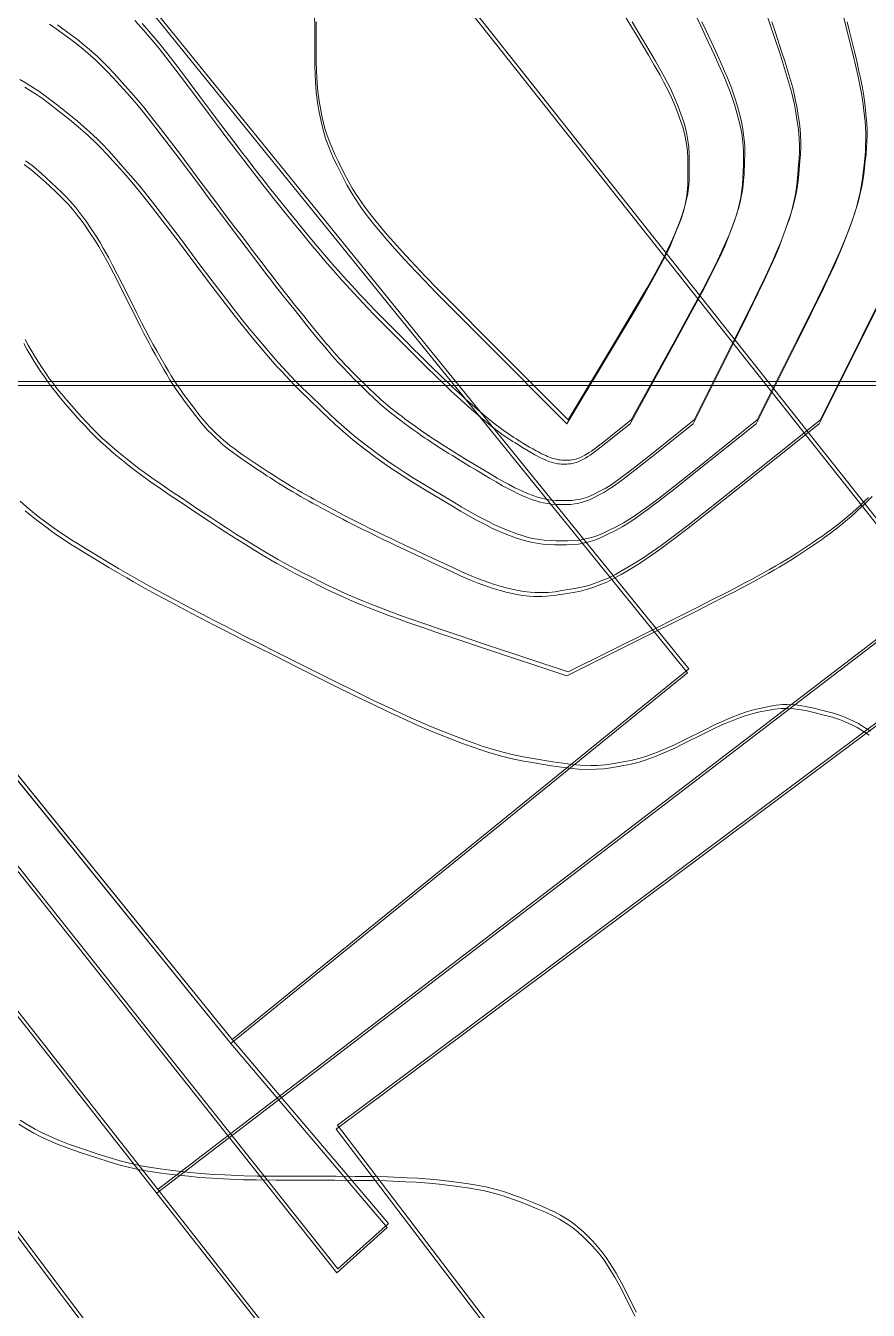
# Model space of a CAD drawing. Header units: metres. Extents: x -1097 to 1588, y -673 to 884.
# Drawn here: x 372.1 to 472.4, y 653.5 to 806.3 of the extents above; entities that cross this region are included whole.
import ezdxf

# ---------------------------------------------------------------- set-up
doc = ezdxf.new("R2010")
doc.units = ezdxf.units.M
for name, color, linetype, lineweight, plot in [('MUROS', 7, 'Continuous', 0, False), ('TERRENO', 188, 'Continuous', 0, False), ('VISTA LEJOS', 7, 'Continuous', 0, False)]:
    doc.layers.add(name, color=color, linetype=linetype, lineweight=lineweight, plot=plot)

msp = doc.modelspace()

# ---------------------------------------------------------------- linework, layer by layer
at = {"layer": 'MUROS'}
for points in [[(33.52, 763.48), (1528.87, 763.48), (1528.87, 84.2), (33.52, 84.2)], [(33.67, 763.95), (1529.02, 763.95), (1529.02, 84.67), (33.67, 84.67)]]:
    msp.add_lwpolyline(points, close=True, dxfattribs=at)
at = {"layer": 'TERRENO'}
for points in [[(469.48, 807.44), (469.74, 806.27), (470.02, 805.11), (470.6, 802.77), (470.89, 801.6), (471.16, 800.42), (471.33, 799.62), (471.57, 798.41), (471.69, 797.73), (471.81, 796.9), (471.9, 796.19), (472.03, 794.89), (472.08, 794.21), (472.12, 793.46), (472.12, 792.89), (472.1, 791.94), (472.07, 791.35), (472, 790.51), (471.91, 789.72), (471.72, 788.16), (471.6, 787.36), (471.45, 786.49), (471.31, 785.86), (471.05, 784.82), (470.87, 784.19), (470.59, 783.32), (470.3, 782.52), (469.72, 780.96), (469.36, 780.06), (468.87, 778.91), (468.42, 777.89), (467.53, 775.99), (466.83, 774.53), (465.61, 772.05), (463.98, 768.77), (459.06, 758.94), (451.69, 753.04), (449.23, 751.08), (447.36, 749.63), (446.26, 748.8), (444.81, 747.76), (444.03, 747.23), (443.14, 746.68), (442.43, 746.29), (441.2, 745.67), (440.55, 745.37), (439.86, 745.09), (439.33, 744.93), (438.47, 744.72), (437.94, 744.63), (437.19, 744.56), (436.49, 744.54), (435.13, 744.54), (434.43, 744.56), (433.69, 744.61), (433.15, 744.68), (432.29, 744.83), (431.77, 744.95), (431.07, 745.16), (430.43, 745.38), (429.2, 745.85), (428.52, 746.13), (427.71, 746.49), (427.05, 746.82), (425.86, 747.44), (425.07, 747.87), (423.9, 748.55), (422.73, 749.24), (420.4, 750.64), (419.22, 751.35), (418.04, 752.08), (417.25, 752.58), (416.04, 753.37), (415.36, 753.83), (414.52, 754.42), (413.81, 754.93), (412.51, 755.9), (411.83, 756.42), (411.08, 757.02), (410.52, 757.49), (409.57, 758.32), (408.97, 758.85), (408.14, 759.63), (407.34, 760.39), (405.78, 761.89), (404.99, 762.67), (404.15, 763.51), (403.56, 764.13), (402.61, 765.14), (402.04, 765.76), (401.29, 766.61), (400.61, 767.41), (399.31, 768.95), (398.6, 769.8), (397.77, 770.83), (397.09, 771.69), (395.88, 773.24), (395.08, 774.28), (393.9, 775.83), (392.73, 777.38), (390.4, 780.49), (389.22, 782.05), (388.04, 783.59), (387.25, 784.61), (386.04, 786.13), (385.36, 786.97), (384.52, 787.96), (383.81, 788.77), (382.51, 790.22), (381.83, 790.97), (381.08, 791.75), (380.52, 792.31), (379.57, 793.21), (378.97, 793.75), (378.14, 794.46), (377.34, 795.12), (375.78, 796.36), (374.99, 796.98), (374.15, 797.61), (373.56, 798.02), (372.61, 798.64), (372.04, 798.99)], [(460.38, 807.46), (460.78, 806.28), (461.17, 805.11), (461.95, 802.77), (462.33, 801.6), (462.7, 800.42), (462.94, 799.62), (463.27, 798.41), (463.44, 797.73), (463.62, 796.9), (463.76, 796.19), (463.97, 794.89), (464.07, 794.21), (464.15, 793.46), (464.19, 792.89), (464.22, 791.94), (464.22, 791.35), (464.18, 790.51), (464.13, 789.72), (464, 788.16), (463.92, 787.36), (463.8, 786.49), (463.68, 785.86), (463.45, 784.82), (463.28, 784.19), (463.02, 783.32), (462.74, 782.52), (462.18, 780.96), (461.84, 780.06), (461.36, 778.91), (460.9, 777.89), (460.02, 775.99), (459.33, 774.53), (458.11, 772.05), (456.48, 768.77), (451.56, 758.94), (446.65, 755.01), (445, 753.7), (443.76, 752.73), (443.03, 752.18), (442.06, 751.49), (441.54, 751.14), (440.95, 750.77), (440.47, 750.51), (439.65, 750.09), (439.22, 749.89), (438.76, 749.71), (438.41, 749.6), (437.83, 749.46), (437.48, 749.4), (436.98, 749.35), (436.52, 749.34), (435.61, 749.34), (435.14, 749.35), (434.65, 749.38), (434.29, 749.43), (433.71, 749.53), (433.37, 749.61), (432.9, 749.75), (432.47, 749.9), (431.65, 750.21), (431.2, 750.4), (430.66, 750.64), (430.22, 750.86), (429.43, 751.27), (428.9, 751.56), (428.12, 752.01), (427.34, 752.47), (425.78, 753.4), (425.01, 753.87), (424.23, 754.34), (423.71, 754.66), (422.93, 755.14), (422.5, 755.41), (421.98, 755.73), (421.55, 756.01), (420.77, 756.51), (420.37, 756.77), (419.94, 757.06), (419.62, 757.27), (419.1, 757.63), (418.79, 757.85), (418.35, 758.16), (417.95, 758.45), (417.17, 759.02), (416.78, 759.31), (416.38, 759.62), (416.1, 759.83), (415.67, 760.17), (415.42, 760.37), (415.1, 760.64), (414.82, 760.87), (414.3, 761.32), (414.02, 761.57), (413.71, 761.85), (413.46, 762.09), (413.03, 762.5), (412.75, 762.76), (412.34, 763.16), (411.95, 763.55), (411.17, 764.33), (410.78, 764.73), (410.36, 765.15), (410.07, 765.45), (409.61, 765.94), (409.34, 766.24), (408.98, 766.63), (408.66, 766.99), (408.06, 767.68), (407.73, 768.07), (407.35, 768.52), (407.04, 768.89), (406.49, 769.55), (406.13, 769.99), (405.6, 770.64), (405.08, 771.29), (404.04, 772.59), (403.5, 773.27), (402.92, 774), (402.48, 774.56), (401.76, 775.48), (401.32, 776.05), (400.7, 776.85), (400.12, 777.6), (399, 779.07), (398.37, 779.9), (397.61, 780.89), (396.98, 781.74), (395.83, 783.26), (395.05, 784.29), (393.89, 785.83), (392.73, 787.38), (390.4, 790.49), (389.22, 792.04), (388.04, 793.58), (387.25, 794.6), (386.04, 796.11), (385.36, 796.94), (384.52, 797.91), (383.81, 798.71), (382.51, 800.13), (381.83, 800.85), (381.08, 801.61), (380.52, 802.15), (379.57, 803), (378.97, 803.5), (378.14, 804.17), (377.34, 804.77), (375.78, 805.91), (374.99, 806.48)], [(451.93, 807.44), (452.47, 806.27), (453.02, 805.11), (454.11, 802.77), (454.64, 801.6), (455.17, 800.42), (455.5, 799.62), (455.98, 798.41), (456.23, 797.73), (456.5, 796.9), (456.7, 796.19), (457.04, 794.89), (457.21, 794.21), (457.35, 793.46), (457.43, 792.89), (457.52, 791.94), (457.55, 791.35), (457.56, 790.51), (457.55, 789.72), (457.48, 788.16), (457.43, 787.36), (457.33, 786.49), (457.23, 785.86), (457.01, 784.82), (456.85, 784.19), (456.58, 783.32), (456.29, 782.52), (455.7, 780.96), (455.33, 780.06), (454.81, 778.91), (454.32, 777.89), (453.36, 775.99), (452.6, 774.53), (451.27, 772.05), (449.47, 768.77), (444.06, 758.94), (441.61, 756.97), (440.78, 756.32), (440.16, 755.84), (439.79, 755.56), (439.31, 755.21), (439.05, 755.04), (438.75, 754.85), (438.52, 754.72), (438.11, 754.51), (437.89, 754.41), (437.66, 754.32), (437.49, 754.27), (437.2, 754.2), (437.02, 754.17), (436.77, 754.15), (436.54, 754.14), (436.09, 754.14), (435.85, 754.14), (435.61, 754.16), (435.43, 754.18), (435.14, 754.24), (434.97, 754.28), (434.73, 754.35), (434.52, 754.42), (434.11, 754.58), (433.88, 754.67), (433.61, 754.79), (433.39, 754.9), (432.99, 755.11), (432.73, 755.25), (432.34, 755.47), (431.95, 755.71), (431.17, 756.17), (430.78, 756.41), (430.38, 756.66), (430.1, 756.84), (429.67, 757.12), (429.42, 757.29), (429.1, 757.51), (428.82, 757.71), (428.3, 758.09), (428.02, 758.3), (427.71, 758.54), (427.46, 758.74), (427.03, 759.09), (426.75, 759.32), (426.34, 759.66), (425.95, 760), (425.17, 760.68), (424.77, 761.03), (424.34, 761.41), (424.02, 761.69), (423.5, 762.17), (423.19, 762.46), (422.75, 762.86), (422.35, 763.25), (421.57, 763.99), (421.14, 764.41), (420.62, 764.91), (420.19, 765.33), (419.41, 766.1), (418.9, 766.61), (418.12, 767.38), (417.34, 768.16), (415.78, 769.72), (415, 770.5), (414.2, 771.31), (413.66, 771.87), (412.82, 772.73), (412.35, 773.23), (411.75, 773.86), (411.24, 774.42), (410.29, 775.46), (409.78, 776.01), (409.22, 776.65), (408.78, 777.15), (408.03, 778.01), (407.55, 778.57), (406.87, 779.37), (406.21, 780.16), (404.91, 781.72), (404.25, 782.52), (403.53, 783.39), (403.02, 784.02), (402.18, 785.06), (401.68, 785.69), (401, 786.56), (400.37, 787.36), (399.16, 788.92), (398.49, 789.78), (397.69, 790.82), (397.03, 791.68), (395.85, 793.24), (395.07, 794.27), (393.9, 795.83), (392.73, 797.38), (390.4, 800.49), (389.21, 802.04), (388.01, 803.58), (387.17, 804.59), (385.87, 806.09), (385.13, 806.91)], [(443.46, 807.46), (444.16, 806.28), (444.86, 805.11), (446.26, 802.77), (446.95, 801.6), (447.63, 800.42), (448.06, 799.62), (448.68, 798.41), (449.01, 797.73), (449.37, 796.9), (449.65, 796.19), (450.12, 794.89), (450.34, 794.21), (450.55, 793.46), (450.67, 792.89), (450.82, 791.94), (450.89, 791.35), (450.95, 790.51), (450.96, 789.72), (450.96, 788.16), (450.94, 787.36), (450.87, 786.49), (450.78, 785.86), (450.57, 784.82), (450.41, 784.19), (450.13, 783.32), (449.83, 782.52), (449.21, 780.96), (448.82, 780.06), (448.27, 778.91), (447.74, 777.89), (446.7, 775.99), (445.87, 774.53), (444.42, 772.05), (442.46, 768.77), (436.56, 758.94), (426.73, 768.77), (423.46, 772.05), (421.01, 774.53), (419.59, 775.99), (417.78, 777.89), (416.82, 778.91), (415.79, 780.06), (415.01, 780.96), (413.71, 782.52), (413.06, 783.32), (412.4, 784.19), (411.95, 784.82), (411.26, 785.86), (410.86, 786.49), (410.37, 787.36), (409.95, 788.16), (409.17, 789.72), (408.79, 790.51), (408.42, 791.35), (408.18, 791.94), (407.83, 792.89), (407.65, 793.46), (407.45, 794.21), (407.29, 794.89), (407.03, 796.19), (406.91, 796.9), (406.79, 797.73), (406.73, 798.41), (406.64, 799.62), (406.6, 800.42), (406.57, 801.6), (406.56, 802.77), (406.56, 805.11), (406.55, 806.27), (406.52, 807.43)], [(476.39, 778.6), (466.56, 758.94), (456.73, 751.07), (453.45, 748.46), (450.97, 746.51), (449.51, 745.4), (447.61, 743.98), (446.59, 743.26), (445.44, 742.48), (444.54, 741.92), (442.99, 741), (442.18, 740.55), (441.31, 740.11), (440.68, 739.84), (439.64, 739.45), (439.01, 739.24), (438.15, 739.03), (437.34, 738.87), (435.79, 738.61), (434.99, 738.49), (434.15, 738.41), (433.56, 738.38), (432.61, 738.39), (432.04, 738.42), (431.29, 738.52), (430.61, 738.64), (429.31, 738.92), (428.6, 739.09), (427.77, 739.33), (427.09, 739.57), (425.88, 740.02), (425.08, 740.34), (423.9, 740.86), (422.73, 741.39), (420.4, 742.48), (419.23, 743.03), (418.06, 743.58), (417.29, 743.94), (416.12, 744.49), (415.47, 744.8), (414.69, 745.18), (414.05, 745.49), (412.88, 746.06), (412.27, 746.36), (411.63, 746.68), (411.15, 746.92), (410.37, 747.32), (409.9, 747.57), (409.25, 747.91), (408.65, 748.23), (407.48, 748.85), (406.89, 749.17), (406.28, 749.49), (405.87, 749.72), (405.22, 750.09), (404.84, 750.3), (404.37, 750.58), (403.95, 750.83), (403.17, 751.29), (402.76, 751.55), (402.28, 751.84), (401.91, 752.08), (401.26, 752.49), (400.84, 752.76), (400.24, 753.16), (399.65, 753.55), (398.48, 754.33), (397.89, 754.72), (397.3, 755.14), (396.9, 755.43), (396.3, 755.89), (395.96, 756.16), (395.54, 756.52), (395.19, 756.84), (394.54, 757.44), (394.2, 757.77), (393.82, 758.15), (393.54, 758.46), (393.06, 759.01), (392.77, 759.37), (392.35, 759.9), (391.95, 760.42), (391.17, 761.46), (390.77, 762), (390.36, 762.58), (390.06, 763.02), (389.58, 763.74), (389.3, 764.18), (388.93, 764.8), (388.59, 765.38), (387.94, 766.5), (387.58, 767.13), (387.17, 767.89), (386.82, 768.52), (386.22, 769.67), (385.82, 770.45), (385.23, 771.61), (384.64, 772.77), (383.48, 775.11), (382.89, 776.27), (382.28, 777.43), (381.87, 778.21), (381.22, 779.37), (380.84, 780.01), (380.37, 780.77), (379.95, 781.41), (379.17, 782.55), (378.76, 783.14), (378.28, 783.77), (377.91, 784.22), (377.26, 784.97), (376.84, 785.42), (376.24, 786.03), (375.64, 786.59), (374.48, 787.68), (373.87, 788.23), (373.23, 788.79), (372.75, 789.17), (371.97, 789.76)], [(307.44, 769.54), (465.21, 568.8)], [(472.89, 750.27), (472.28, 749.68), (471.87, 749.28), (471.22, 748.68), (470.84, 748.34), (470.37, 747.92), (469.95, 747.56), (469.17, 746.91), (468.76, 746.57), (468.28, 746.2), (467.91, 745.92), (467.26, 745.44), (466.84, 745.14), (466.24, 744.73), (465.65, 744.33), (464.48, 743.55), (463.87, 743.15), (463.19, 742.71), (462.68, 742.4), (461.81, 741.88), (461.27, 741.56), (460.51, 741.13), (459.78, 740.73), (458.35, 739.95), (457.51, 739.5), (456.42, 738.92), (455.43, 738.41), (453.57, 737.46), (452.13, 736.73), (449.67, 735.49), (446.39, 733.85), (436.56, 728.94), (426.73, 732.21), (423.45, 733.31), (420.97, 734.15), (419.51, 734.65), (417.61, 735.31), (416.59, 735.67), (415.44, 736.09), (414.54, 736.44), (412.98, 737.04), (412.18, 737.36), (411.31, 737.72), (410.68, 737.99), (409.64, 738.45), (409.01, 738.74), (408.15, 739.15), (407.34, 739.55), (405.78, 740.33), (404.99, 740.73), (404.15, 741.16), (403.56, 741.48), (402.61, 742), (402.04, 742.31), (401.29, 742.75), (400.61, 743.15), (399.31, 743.93), (398.6, 744.36), (397.77, 744.88), (397.09, 745.31), (395.88, 746.09), (395.08, 746.61), (393.9, 747.38), (392.73, 748.16), (390.4, 749.72), (389.23, 750.5), (388.06, 751.3), (387.29, 751.84), (386.12, 752.68), (385.47, 753.15), (384.69, 753.75), (384.04, 754.26), (382.88, 755.21), (382.27, 755.72), (381.63, 756.29), (381.15, 756.72), (380.37, 757.47), (379.9, 757.95), (379.25, 758.63), (378.64, 759.29), (377.48, 760.59), (376.89, 761.26), (376.28, 761.97), (375.87, 762.48), (375.22, 763.32), (374.84, 763.82), (374.37, 764.5), (373.95, 765.13), (373.17, 766.34), (372.76, 767.01), (372.28, 767.81), (371.91, 768.47)], [(472.52, 721.89), (471.83, 722.34), (471.08, 722.79), (470.52, 723.08), (469.57, 723.51), (468.97, 723.75), (468.14, 724.02), (467.34, 724.24), (465.79, 724.63), (464.99, 724.81), (464.15, 724.95), (463.56, 725.02), (462.61, 725.06), (462.04, 725.05), (461.29, 724.98), (460.61, 724.87), (459.32, 724.61), (458.6, 724.44), (457.77, 724.2), (457.09, 723.96), (455.88, 723.48), (455.08, 723.14), (453.9, 722.59), (452.73, 722.02), (450.4, 720.85), (449.22, 720.28), (448.01, 719.74), (447.17, 719.4), (445.87, 718.92), (445.13, 718.68), (444.18, 718.44), (443.34, 718.27), (441.79, 718.01), (440.95, 717.9), (440, 717.83), (439.25, 717.82), (437.95, 717.86), (437.12, 717.92), (435.91, 718.07), (434.73, 718.24), (432.4, 718.63), (431.19, 718.85), (429.89, 719.13), (428.94, 719.36), (427.38, 719.79), (426.43, 720.09), (425.14, 720.53), (423.93, 720.98), (421.6, 721.89), (420.3, 722.41), (418.74, 723.08), (417.45, 723.66), (415.12, 724.74), (413.56, 725.48), (411.23, 726.61), (408.9, 727.77), (404.23, 730.1), (401.9, 731.27), (399.58, 732.44), (398.05, 733.21), (395.76, 734.38), (394.49, 735.03), (393, 735.81), (391.76, 736.45), (389.56, 737.62), (388.43, 738.23), (387.23, 738.87), (386.37, 739.35), (384.99, 740.13), (384.16, 740.6), (383.05, 741.25), (382.03, 741.85), (380.09, 743.02), (379.12, 743.61), (378.14, 744.22), (377.48, 744.63), (376.48, 745.28), (375.93, 745.66), (375.25, 746.13), (374.68, 746.55), (373.64, 747.33), (373.1, 747.74), (372.51, 748.22), (372.07, 748.59)], [(371.34, 675.62), (372.17, 675.09), (373.12, 674.54), (373.87, 674.16), (375.17, 673.55), (376, 673.2), (377.21, 672.74), (378.4, 672.33), (380.73, 671.55), (381.94, 671.16), (383.23, 670.79), (384.18, 670.55), (385.74, 670.2), (386.69, 670.02), (387.99, 669.82), (389.2, 669.67), (391.53, 669.41), (392.82, 669.28), (394.38, 669.17), (395.68, 669.1), (398.01, 669.01), (399.56, 668.98), (401.9, 668.95), (404.23, 668.94), (408.9, 668.94), (411.22, 668.93), (413.54, 668.9), (415.08, 668.86), (417.37, 668.77), (418.63, 668.71), (420.13, 668.59), (421.36, 668.47), (423.56, 668.21), (424.7, 668.05), (425.89, 667.85), (426.75, 667.67), (428.13, 667.32), (428.96, 667.08), (430.07, 666.71), (431.09, 666.33), (433.03, 665.55), (434.01, 665.13), (434.99, 664.67), (435.65, 664.32), (436.64, 663.71), (437.2, 663.33), (437.87, 662.78), (438.44, 662.25), (439.48, 661.22), (440.02, 660.63), (440.61, 659.91), (441.06, 659.3), (441.79, 658.17), (442.25, 657.42), (442.88, 656.26), (443.48, 655.1), (444.65, 652.77)]]:
    msp.add_lwpolyline(points, dxfattribs=at)
at = {"layer": 'VISTA LEJOS'}
for points in [[(483.73, 734.6), (396.03, 845.24)], [(483.58, 734.13), (395.88, 844.77)], [(375.32, 822.5), (450.92, 729.3)], [(375.47, 822.97), (451.07, 729.77)], [(581.14, 815.41), (387.79, 667.45)], [(581.29, 815.88), (387.94, 667.92)], [(469.48, 807.44), (469.74, 806.27), (470.02, 805.11), (470.6, 802.77), (470.89, 801.6), (471.16, 800.42), (471.33, 799.62), (471.57, 798.41), (471.69, 797.73), (471.81, 796.9), (471.9, 796.19), (472.03, 794.89), (472.08, 794.21), (472.12, 793.46), (472.12, 792.89), (472.1, 791.94), (472.07, 791.35), (472, 790.51), (471.91, 789.72), (471.72, 788.16), (471.6, 787.36), (471.45, 786.49), (471.31, 785.86), (471.05, 784.82), (470.87, 784.19), (470.59, 783.32), (470.3, 782.52), (469.72, 780.96), (469.36, 780.06), (468.87, 778.91), (468.42, 777.89), (467.53, 775.99), (466.83, 774.53), (465.61, 772.05), (463.98, 768.77), (459.06, 758.94), (451.69, 753.04), (449.23, 751.08), (447.36, 749.63), (446.26, 748.8), (444.81, 747.76), (444.03, 747.23), (443.14, 746.68), (442.43, 746.29), (441.2, 745.67), (440.55, 745.37), (439.86, 745.09), (439.33, 744.93), (438.47, 744.72), (437.94, 744.63), (437.19, 744.56), (436.49, 744.54), (435.13, 744.54), (434.43, 744.56), (433.69, 744.61), (433.15, 744.68), (432.29, 744.83), (431.77, 744.95), (431.07, 745.16), (430.43, 745.38), (429.2, 745.85), (428.52, 746.13), (427.71, 746.49), (427.05, 746.82), (425.86, 747.44), (425.07, 747.87), (423.9, 748.55), (422.73, 749.24), (420.4, 750.64), (419.22, 751.35), (418.04, 752.08), (417.25, 752.58), (416.04, 753.37), (415.36, 753.83), (414.52, 754.42), (413.81, 754.93), (412.51, 755.9), (411.83, 756.42), (411.08, 757.02), (410.52, 757.49), (409.57, 758.32), (408.97, 758.85), (408.14, 759.63), (407.34, 760.39), (405.78, 761.89), (404.99, 762.67), (404.15, 763.51), (403.56, 764.13), (402.61, 765.14), (402.04, 765.76), (401.29, 766.61), (400.61, 767.41), (399.31, 768.95), (398.6, 769.8), (397.77, 770.83), (397.09, 771.69), (395.88, 773.24), (395.08, 774.28), (393.9, 775.83), (392.73, 777.38), (390.4, 780.49), (389.22, 782.05), (388.04, 783.59), (387.25, 784.61), (386.04, 786.13), (385.36, 786.97), (384.52, 787.96), (383.81, 788.77), (382.51, 790.22), (381.83, 790.97), (381.08, 791.75), (380.52, 792.31), (379.57, 793.21), (378.97, 793.75), (378.14, 794.46), (377.34, 795.12), (375.78, 796.36), (374.99, 796.98), (374.15, 797.61), (373.56, 798.02), (372.61, 798.64), (372.04, 798.99)], [(460.38, 807.46), (460.78, 806.28), (461.17, 805.11), (461.95, 802.77), (462.33, 801.6), (462.7, 800.42), (462.94, 799.62), (463.27, 798.41), (463.44, 797.73), (463.62, 796.9), (463.76, 796.19), (463.97, 794.89), (464.07, 794.21), (464.15, 793.46), (464.19, 792.89), (464.22, 791.94), (464.22, 791.35), (464.18, 790.51), (464.13, 789.72), (464, 788.16), (463.92, 787.36), (463.8, 786.49), (463.68, 785.86), (463.45, 784.82), (463.28, 784.19), (463.02, 783.32), (462.74, 782.52), (462.18, 780.96), (461.84, 780.06), (461.36, 778.91), (460.9, 777.89), (460.02, 775.99), (459.33, 774.53), (458.11, 772.05), (456.48, 768.77), (451.56, 758.94), (446.65, 755.01), (445, 753.7), (443.76, 752.73), (443.03, 752.18), (442.06, 751.49), (441.54, 751.14), (440.95, 750.77), (440.47, 750.51), (439.65, 750.09), (439.22, 749.89), (438.76, 749.71), (438.41, 749.6), (437.83, 749.46), (437.48, 749.4), (436.98, 749.35), (436.52, 749.34), (435.61, 749.34), (435.14, 749.35), (434.65, 749.38), (434.29, 749.43), (433.71, 749.53), (433.37, 749.61), (432.9, 749.75), (432.47, 749.9), (431.65, 750.21), (431.2, 750.4), (430.66, 750.64), (430.22, 750.86), (429.43, 751.27), (428.9, 751.56), (428.12, 752.01), (427.34, 752.47), (425.78, 753.4), (425.01, 753.87), (424.23, 754.34), (423.71, 754.66), (422.93, 755.14), (422.5, 755.41), (421.98, 755.73), (421.55, 756.01), (420.77, 756.51), (420.37, 756.77), (419.94, 757.06), (419.62, 757.27), (419.1, 757.63), (418.79, 757.85), (418.35, 758.16), (417.95, 758.45), (417.17, 759.02), (416.78, 759.31), (416.38, 759.62), (416.1, 759.83), (415.67, 760.17), (415.42, 760.37), (415.1, 760.64), (414.82, 760.87), (414.3, 761.32), (414.02, 761.57), (413.71, 761.85), (413.46, 762.09), (413.03, 762.5), (412.75, 762.76), (412.34, 763.16), (411.95, 763.55), (411.17, 764.33), (410.78, 764.73), (410.36, 765.15), (410.07, 765.45), (409.61, 765.94), (409.34, 766.24), (408.98, 766.63), (408.66, 766.99), (408.06, 767.68), (407.73, 768.07), (407.35, 768.52), (407.04, 768.89), (406.49, 769.55), (406.13, 769.99), (405.6, 770.64), (405.08, 771.29), (404.04, 772.59), (403.5, 773.27), (402.92, 774), (402.48, 774.56), (401.76, 775.48), (401.32, 776.05), (400.7, 776.85), (400.12, 777.6), (399, 779.07), (398.37, 779.9), (397.61, 780.89), (396.98, 781.74), (395.83, 783.26), (395.05, 784.29), (393.89, 785.83), (392.73, 787.38), (390.4, 790.49), (389.22, 792.04), (388.04, 793.58), (387.25, 794.6), (386.04, 796.11), (385.36, 796.94), (384.52, 797.91), (383.81, 798.71), (382.51, 800.13), (381.83, 800.85), (381.08, 801.61), (380.52, 802.15), (379.57, 803), (378.97, 803.5), (378.14, 804.17), (377.34, 804.77), (375.78, 805.91), (374.99, 806.48)], [(451.93, 807.44), (452.47, 806.27), (453.02, 805.11), (454.11, 802.77), (454.64, 801.6), (455.17, 800.42), (455.5, 799.62), (455.98, 798.41), (456.23, 797.73), (456.5, 796.9), (456.7, 796.19), (457.04, 794.89), (457.21, 794.21), (457.35, 793.46), (457.43, 792.89), (457.52, 791.94), (457.55, 791.35), (457.56, 790.51), (457.55, 789.72), (457.48, 788.16), (457.43, 787.36), (457.33, 786.49), (457.23, 785.86), (457.01, 784.82), (456.85, 784.19), (456.58, 783.32), (456.29, 782.52), (455.7, 780.96), (455.33, 780.06), (454.81, 778.91), (454.32, 777.89), (453.36, 775.99), (452.6, 774.53), (451.27, 772.05), (449.47, 768.77), (444.06, 758.94), (441.61, 756.97), (440.78, 756.32), (440.16, 755.84), (439.79, 755.56), (439.31, 755.21), (439.05, 755.04), (438.75, 754.85), (438.52, 754.72), (438.11, 754.51), (437.89, 754.41), (437.66, 754.32), (437.49, 754.27), (437.2, 754.2), (437.02, 754.17), (436.77, 754.15), (436.54, 754.14), (436.09, 754.14), (435.85, 754.14), (435.61, 754.16), (435.43, 754.18), (435.14, 754.24), (434.97, 754.28), (434.73, 754.35), (434.52, 754.42), (434.11, 754.58), (433.88, 754.67), (433.61, 754.79), (433.39, 754.9), (432.99, 755.11), (432.73, 755.25), (432.34, 755.47), (431.95, 755.71), (431.17, 756.17), (430.78, 756.41), (430.38, 756.66), (430.1, 756.84), (429.67, 757.12), (429.42, 757.29), (429.1, 757.51), (428.82, 757.71), (428.3, 758.09), (428.02, 758.3), (427.71, 758.54), (427.46, 758.74), (427.03, 759.09), (426.75, 759.32), (426.34, 759.66), (425.95, 760), (425.17, 760.68), (424.77, 761.03), (424.34, 761.41), (424.02, 761.69), (423.5, 762.17), (423.19, 762.46), (422.75, 762.86), (422.35, 763.25), (421.57, 763.99), (421.14, 764.41), (420.62, 764.91), (420.19, 765.33), (419.41, 766.1), (418.9, 766.61), (418.12, 767.38), (417.34, 768.16), (415.78, 769.72), (415, 770.5), (414.2, 771.31), (413.66, 771.87), (412.82, 772.73), (412.35, 773.23), (411.75, 773.86), (411.24, 774.42), (410.29, 775.46), (409.78, 776.01), (409.22, 776.65), (408.78, 777.15), (408.03, 778.01), (407.55, 778.57), (406.87, 779.37), (406.21, 780.16), (404.91, 781.72), (404.25, 782.52), (403.53, 783.39), (403.02, 784.02), (402.18, 785.06), (401.68, 785.69), (401, 786.56), (400.37, 787.36), (399.16, 788.92), (398.49, 789.78), (397.69, 790.82), (397.03, 791.68), (395.85, 793.24), (395.07, 794.27), (393.9, 795.83), (392.73, 797.38), (390.4, 800.49), (389.21, 802.04), (388.01, 803.58), (387.17, 804.59), (385.87, 806.09), (385.13, 806.91)], [(443.46, 807.46), (444.16, 806.28), (444.86, 805.11), (446.26, 802.77), (446.95, 801.6), (447.63, 800.42), (448.06, 799.62), (448.68, 798.41), (449.01, 797.73), (449.37, 796.9), (449.65, 796.19), (450.12, 794.89), (450.34, 794.21), (450.55, 793.46), (450.67, 792.89), (450.82, 791.94), (450.89, 791.35), (450.95, 790.51), (450.96, 789.72), (450.96, 788.16), (450.94, 787.36), (450.87, 786.49), (450.78, 785.86), (450.57, 784.82), (450.41, 784.19), (450.13, 783.32), (449.83, 782.52), (449.21, 780.96), (448.82, 780.06), (448.27, 778.91), (447.74, 777.89), (446.7, 775.99), (445.87, 774.53), (444.42, 772.05), (442.46, 768.77), (436.56, 758.94), (426.73, 768.77), (423.46, 772.05), (421.01, 774.53), (419.59, 775.99), (417.78, 777.89), (416.82, 778.91), (415.79, 780.06), (415.01, 780.96), (413.71, 782.52), (413.06, 783.32), (412.4, 784.19), (411.95, 784.82), (411.26, 785.86), (410.86, 786.49), (410.37, 787.36), (409.95, 788.16), (409.17, 789.72), (408.79, 790.51), (408.42, 791.35), (408.18, 791.94), (407.83, 792.89), (407.65, 793.46), (407.45, 794.21), (407.29, 794.89), (407.03, 796.19), (406.91, 796.9), (406.79, 797.73), (406.73, 798.41), (406.64, 799.62), (406.6, 800.42), (406.57, 801.6), (406.56, 802.77), (406.56, 805.11), (406.55, 806.27), (406.52, 807.43)], [(469.89, 806.74), (470.17, 805.58), (470.76, 803.24), (471.04, 802.07), (471.31, 800.89), (471.49, 800.09), (471.72, 798.88), (471.84, 798.2), (471.97, 797.37), (472.05, 796.66), (472.18, 795.36), (472.23, 794.68), (472.27, 793.93), (472.27, 793.36), (472.25, 792.41), (472.22, 791.82), (472.15, 790.98), (472.06, 790.19), (471.87, 788.63), (471.75, 787.82), (471.6, 786.96), (471.46, 786.33), (471.2, 785.29), (471.02, 784.66), (470.74, 783.79), (470.46, 782.99), (469.87, 781.43), (469.51, 780.53), (469.03, 779.38), (468.57, 778.36), (467.68, 776.46), (466.98, 775), (465.76, 772.52), (464.13, 769.24), (459.21, 759.41), (451.84, 753.51), (449.38, 751.55), (447.51, 750.1), (446.41, 749.27), (444.96, 748.23), (444.18, 747.7), (443.29, 747.15), (442.58, 746.76), (441.35, 746.14), (440.7, 745.84), (440.01, 745.56), (439.49, 745.4), (438.62, 745.19), (438.09, 745.1), (437.34, 745.03), (436.64, 745.01), (435.28, 745.01), (434.58, 745.03), (433.84, 745.08), (433.31, 745.15), (432.44, 745.3), (431.92, 745.42), (431.22, 745.63), (430.58, 745.85), (429.35, 746.32), (428.67, 746.6), (427.86, 746.96), (427.2, 747.29), (426.01, 747.91), (425.22, 748.34), (424.05, 749.02), (422.88, 749.71), (420.55, 751.11), (419.38, 751.82), (418.19, 752.55), (417.4, 753.05), (416.19, 753.84), (415.51, 754.3), (414.67, 754.89), (413.96, 755.4), (412.67, 756.37), (411.98, 756.89), (411.23, 757.49), (410.67, 757.96), (409.72, 758.79), (409.12, 759.32), (408.29, 760.1), (407.49, 760.86), (405.94, 762.36), (405.14, 763.14), (404.3, 763.98), (403.71, 764.6), (402.76, 765.61), (402.19, 766.23), (401.44, 767.08), (400.76, 767.88), (399.46, 769.42), (398.75, 770.27), (397.92, 771.3), (397.24, 772.16), (396.03, 773.71), (395.23, 774.75), (394.05, 776.3), (392.88, 777.85), (390.55, 780.96), (389.38, 782.52), (388.19, 784.06), (387.4, 785.08), (386.19, 786.6), (385.51, 787.44), (384.67, 788.43), (383.96, 789.24), (382.66, 790.69), (381.98, 791.44), (381.23, 792.22), (380.67, 792.78), (379.72, 793.68), (379.12, 794.22), (378.29, 794.93), (377.49, 795.59), (375.93, 796.83), (375.14, 797.45), (374.3, 798.08), (373.71, 798.49), (372.76, 799.11), (372.19, 799.46), (371.44, 799.87)], [(460.93, 806.75), (461.33, 805.58), (462.1, 803.24), (462.49, 802.07), (462.85, 800.89), (463.09, 800.09), (463.42, 798.88), (463.59, 798.2), (463.77, 797.37), (463.91, 796.66), (464.12, 795.36), (464.22, 794.68), (464.3, 793.93), (464.34, 793.36), (464.37, 792.41), (464.37, 791.82), (464.33, 790.98), (464.28, 790.19), (464.15, 788.63), (464.07, 787.82), (463.95, 786.96), (463.83, 786.33), (463.6, 785.29), (463.43, 784.66), (463.17, 783.79), (462.89, 782.99), (462.33, 781.43), (461.99, 780.53), (461.51, 779.38), (461.05, 778.36), (460.17, 776.46), (459.48, 775), (458.26, 772.52), (456.63, 769.24), (451.71, 759.41), (446.8, 755.48), (445.16, 754.17), (443.91, 753.2), (443.18, 752.65), (442.21, 751.96), (441.69, 751.61), (441.1, 751.24), (440.62, 750.98), (439.8, 750.56), (439.37, 750.36), (438.91, 750.18), (438.56, 750.07), (437.99, 749.93), (437.63, 749.87), (437.13, 749.82), (436.67, 749.81), (435.76, 749.81), (435.29, 749.82), (434.8, 749.85), (434.44, 749.9), (433.87, 750), (433.52, 750.08), (433.05, 750.22), (432.62, 750.37), (431.8, 750.68), (431.35, 750.87), (430.81, 751.11), (430.37, 751.33), (429.58, 751.74), (429.05, 752.03), (428.27, 752.48), (427.49, 752.94), (425.94, 753.87), (425.16, 754.34), (424.38, 754.81), (423.86, 755.13), (423.08, 755.61), (422.65, 755.88), (422.13, 756.2), (421.7, 756.48), (420.92, 756.98), (420.52, 757.24), (420.09, 757.53), (419.77, 757.74), (419.25, 758.1), (418.94, 758.32), (418.51, 758.63), (418.1, 758.92), (417.32, 759.49), (416.93, 759.78), (416.53, 760.09), (416.25, 760.3), (415.82, 760.64), (415.57, 760.84), (415.25, 761.11), (414.97, 761.34), (414.45, 761.79), (414.18, 762.04), (413.86, 762.32), (413.61, 762.56), (413.18, 762.96), (412.9, 763.23), (412.5, 763.63), (412.1, 764.02), (411.32, 764.8), (410.93, 765.2), (410.51, 765.62), (410.22, 765.92), (409.76, 766.41), (409.49, 766.71), (409.14, 767.1), (408.82, 767.46), (408.21, 768.15), (407.88, 768.53), (407.5, 768.99), (407.19, 769.36), (406.64, 770.02), (406.28, 770.46), (405.75, 771.11), (405.23, 771.76), (404.19, 773.06), (403.65, 773.73), (403.07, 774.47), (402.63, 775.03), (401.91, 775.95), (401.47, 776.52), (400.85, 777.32), (400.27, 778.07), (399.15, 779.54), (398.52, 780.37), (397.77, 781.36), (397.13, 782.21), (395.98, 783.73), (395.21, 784.76), (394.04, 786.3), (392.88, 787.85), (390.55, 790.96), (389.38, 792.51), (388.19, 794.05), (387.4, 795.07), (386.19, 796.58), (385.51, 797.41), (384.67, 798.38), (383.96, 799.18), (382.66, 800.6), (381.98, 801.32), (381.23, 802.08), (380.67, 802.61), (379.72, 803.47), (379.12, 803.97), (378.29, 804.64), (377.49, 805.24), (375.93, 806.38)], [(452.62, 806.74), (453.17, 805.58), (454.26, 803.24), (454.79, 802.07), (455.32, 800.89), (455.65, 800.09), (456.13, 798.88), (456.38, 798.2), (456.65, 797.37), (456.85, 796.66), (457.19, 795.36), (457.36, 794.68), (457.5, 793.93), (457.58, 793.36), (457.67, 792.41), (457.71, 791.82), (457.71, 790.98), (457.7, 790.19), (457.63, 788.63), (457.58, 787.82), (457.48, 786.96), (457.38, 786.33), (457.16, 785.29), (457, 784.66), (456.73, 783.79), (456.44, 782.99), (455.85, 781.43), (455.48, 780.53), (454.96, 779.38), (454.47, 778.36), (453.51, 776.46), (452.75, 775), (451.42, 772.52), (449.62, 769.24), (444.21, 759.41), (441.76, 757.44), (440.93, 756.79), (440.31, 756.31), (439.94, 756.03), (439.46, 755.68), (439.2, 755.51), (438.9, 755.32), (438.67, 755.19), (438.26, 754.98), (438.04, 754.88), (437.81, 754.79), (437.64, 754.74), (437.35, 754.67), (437.17, 754.64), (436.92, 754.62), (436.69, 754.61), (436.24, 754.61), (436, 754.61), (435.76, 754.63), (435.58, 754.65), (435.29, 754.71), (435.12, 754.75), (434.88, 754.82), (434.67, 754.89), (434.26, 755.05), (434.03, 755.14), (433.76, 755.26), (433.54, 755.37), (433.15, 755.58), (432.88, 755.72), (432.49, 755.94), (432.1, 756.17), (431.32, 756.64), (430.93, 756.88), (430.53, 757.13), (430.25, 757.31), (429.82, 757.59), (429.57, 757.76), (429.25, 757.98), (428.97, 758.18), (428.45, 758.56), (428.18, 758.77), (427.86, 759.01), (427.61, 759.21), (427.18, 759.56), (426.9, 759.79), (426.5, 760.13), (426.1, 760.47), (425.32, 761.15), (424.92, 761.5), (424.49, 761.88), (424.17, 762.16), (423.65, 762.64), (423.34, 762.93), (422.91, 763.33), (422.5, 763.72), (421.72, 764.46), (421.29, 764.88), (420.77, 765.38), (420.34, 765.8), (419.56, 766.57), (419.05, 767.08), (418.27, 767.85), (417.49, 768.63), (415.94, 770.19), (415.15, 770.97), (414.35, 771.78), (413.81, 772.34), (412.98, 773.2), (412.5, 773.7), (411.9, 774.33), (411.39, 774.89), (410.44, 775.93), (409.93, 776.48), (409.37, 777.12), (408.93, 777.62), (408.18, 778.48), (407.7, 779.04), (407.02, 779.84), (406.36, 780.63), (405.06, 782.19), (404.4, 782.99), (403.69, 783.86), (403.17, 784.49), (402.34, 785.53), (401.83, 786.16), (401.15, 787.02), (400.52, 787.83), (399.31, 789.39), (398.64, 790.25), (397.84, 791.29), (397.18, 792.15), (396, 793.71), (395.22, 794.74), (394.05, 796.3), (392.88, 797.85), (390.55, 800.96), (389.37, 802.51), (388.16, 804.05), (387.32, 805.06), (386.02, 806.56)], [(444.31, 806.75), (445.01, 805.58), (446.41, 803.24), (447.1, 802.07), (447.78, 800.89), (448.21, 800.09), (448.83, 798.88), (449.16, 798.2), (449.52, 797.37), (449.8, 796.66), (450.27, 795.36), (450.49, 794.68), (450.7, 793.93), (450.82, 793.36), (450.98, 792.41), (451.04, 791.82), (451.1, 790.98), (451.11, 790.19), (451.11, 788.63), (451.09, 787.82), (451.02, 786.96), (450.93, 786.33), (450.72, 785.29), (450.56, 784.66), (450.28, 783.79), (449.98, 782.99), (449.36, 781.43), (448.97, 780.53), (448.42, 779.38), (447.89, 778.36), (446.85, 776.46), (446.02, 775), (444.57, 772.52), (442.61, 769.24), (436.71, 759.41), (426.88, 769.24), (423.61, 772.52), (421.16, 775), (419.74, 776.46), (417.93, 778.36), (416.98, 779.38), (415.94, 780.53), (415.16, 781.43), (413.87, 782.99), (413.21, 783.79), (412.55, 784.66), (412.1, 785.29), (411.41, 786.33), (411.01, 786.96), (410.52, 787.82), (410.1, 788.63), (409.32, 790.19), (408.94, 790.98), (408.57, 791.82), (408.33, 792.41), (407.98, 793.36), (407.8, 793.93), (407.6, 794.68), (407.44, 795.36), (407.18, 796.66), (407.06, 797.37), (406.94, 798.2), (406.88, 798.88), (406.79, 800.09), (406.75, 800.89), (406.72, 802.07), (406.71, 803.24), (406.71, 805.58), (406.7, 806.74)], [(269.21, 797.86), (396.09, 629.09)], [(269.36, 798.33), (396.24, 629.56)], [(476.54, 779.07), (466.71, 759.41), (456.88, 751.54), (453.6, 748.93), (451.12, 746.98), (449.66, 745.87), (447.76, 744.45), (446.75, 743.73), (445.59, 742.95), (444.69, 742.39), (443.14, 741.47), (442.33, 741.02), (441.47, 740.58), (440.83, 740.31), (439.8, 739.92), (439.16, 739.71), (438.3, 739.5), (437.49, 739.34), (435.94, 739.08), (435.14, 738.96), (434.3, 738.88), (433.71, 738.85), (432.76, 738.86), (432.19, 738.89), (431.44, 738.99), (430.76, 739.11), (429.47, 739.39), (428.75, 739.56), (427.92, 739.8), (427.24, 740.04), (426.03, 740.49), (425.23, 740.81), (424.05, 741.33), (422.88, 741.86), (420.55, 742.95), (419.38, 743.5), (418.21, 744.04), (417.44, 744.41), (416.27, 744.96), (415.62, 745.27), (414.84, 745.65), (414.2, 745.96), (413.03, 746.53), (412.43, 746.83), (411.78, 747.15), (411.3, 747.39), (410.52, 747.79), (410.05, 748.04), (409.4, 748.38), (408.8, 748.7), (407.63, 749.32), (407.04, 749.64), (406.43, 749.96), (406.02, 750.19), (405.37, 750.56), (404.99, 750.77), (404.52, 751.05), (404.1, 751.29), (403.32, 751.76), (402.91, 752.01), (402.43, 752.31), (402.06, 752.54), (401.41, 752.96), (400.99, 753.23), (400.39, 753.63), (399.8, 754.02), (398.63, 754.8), (398.04, 755.19), (397.45, 755.61), (397.06, 755.9), (396.45, 756.36), (396.11, 756.63), (395.69, 756.99), (395.34, 757.31), (394.69, 757.91), (394.35, 758.24), (393.97, 758.62), (393.69, 758.93), (393.22, 759.48), (392.92, 759.84), (392.5, 760.37), (392.1, 760.89), (391.32, 761.93), (390.93, 762.47), (390.51, 763.05), (390.21, 763.49), (389.74, 764.21), (389.45, 764.65), (389.08, 765.27), (388.74, 765.85), (388.09, 766.97), (387.73, 767.6), (387.32, 768.36), (386.97, 768.99), (386.37, 770.14), (385.97, 770.92), (385.38, 772.08), (384.8, 773.24), (383.63, 775.57), (383.04, 776.74), (382.43, 777.9), (382.02, 778.68), (381.37, 779.84), (380.99, 780.48), (380.52, 781.24), (380.1, 781.88), (379.32, 783.02), (378.91, 783.61), (378.43, 784.24), (378.06, 784.69), (377.41, 785.44), (376.99, 785.89), (376.39, 786.5), (375.8, 787.06), (374.63, 788.15), (374.02, 788.7), (373.38, 789.26), (372.9, 789.64), (372.12, 790.23)], [(409.15, 657.93), (305.26, 788.64)], [(409.3, 658.4), (305.41, 789.11)], [(476.39, 778.6), (466.56, 758.94), (456.73, 751.07), (453.45, 748.46), (450.97, 746.51), (449.51, 745.4), (447.61, 743.98), (446.59, 743.26), (445.44, 742.48), (444.54, 741.92), (442.99, 741), (442.18, 740.55), (441.31, 740.11), (440.68, 739.84), (439.64, 739.45), (439.01, 739.24), (438.15, 739.03), (437.34, 738.87), (435.79, 738.61), (434.99, 738.49), (434.15, 738.41), (433.56, 738.38), (432.61, 738.39), (432.04, 738.42), (431.29, 738.52), (430.61, 738.64), (429.31, 738.92), (428.6, 739.09), (427.77, 739.33), (427.09, 739.57), (425.88, 740.02), (425.08, 740.34), (423.9, 740.86), (422.73, 741.39), (420.4, 742.48), (419.23, 743.03), (418.06, 743.58), (417.29, 743.94), (416.12, 744.49), (415.47, 744.8), (414.69, 745.18), (414.05, 745.49), (412.88, 746.06), (412.27, 746.36), (411.63, 746.68), (411.15, 746.92), (410.37, 747.32), (409.9, 747.57), (409.25, 747.91), (408.65, 748.23), (407.48, 748.85), (406.89, 749.17), (406.28, 749.49), (405.87, 749.72), (405.22, 750.09), (404.84, 750.3), (404.37, 750.58), (403.95, 750.83), (403.17, 751.29), (402.76, 751.55), (402.28, 751.84), (401.91, 752.08), (401.26, 752.49), (400.84, 752.76), (400.24, 753.16), (399.65, 753.55), (398.48, 754.33), (397.89, 754.72), (397.3, 755.14), (396.9, 755.43), (396.3, 755.89), (395.96, 756.16), (395.54, 756.52), (395.19, 756.84), (394.54, 757.44), (394.2, 757.77), (393.82, 758.15), (393.54, 758.46), (393.06, 759.01), (392.77, 759.37), (392.35, 759.9), (391.95, 760.42), (391.17, 761.46), (390.77, 762), (390.36, 762.58), (390.06, 763.02), (389.58, 763.74), (389.3, 764.18), (388.93, 764.8), (388.59, 765.38), (387.94, 766.5), (387.58, 767.13), (387.17, 767.89), (386.82, 768.52), (386.22, 769.67), (385.82, 770.45), (385.23, 771.61), (384.64, 772.77), (383.48, 775.11), (382.89, 776.27), (382.28, 777.43), (381.87, 778.21), (381.22, 779.37), (380.84, 780.01), (380.37, 780.77), (379.95, 781.41), (379.17, 782.55), (378.76, 783.14), (378.28, 783.77), (377.91, 784.22), (377.26, 784.97), (376.84, 785.42), (376.24, 786.03), (375.64, 786.59), (374.48, 787.68), (373.87, 788.23), (373.23, 788.79), (372.75, 789.17), (371.97, 789.76)], [(396.56, 685.2), (320.96, 778.4)], [(320.99, 778.43), (396.56, 685.2)], [(396.71, 685.67), (321.11, 778.87)], [(321.14, 778.89), (396.71, 685.67)], [(307.59, 770.01), (465.36, 569.26)], [(472.44, 750.15), (472.02, 749.75), (471.37, 749.15), (471, 748.8), (470.52, 748.39), (470.1, 748.03), (469.33, 747.38), (468.91, 747.04), (468.43, 746.67), (468.06, 746.39), (467.41, 745.91), (466.99, 745.61), (466.39, 745.2), (465.8, 744.8), (464.63, 744.02), (464.02, 743.62), (463.34, 743.18), (462.83, 742.87), (461.96, 742.35), (461.42, 742.03), (460.66, 741.6), (459.93, 741.2), (458.5, 740.42), (457.66, 739.97), (456.57, 739.39), (455.58, 738.88), (453.72, 737.93), (452.28, 737.2), (449.82, 735.96), (446.54, 734.32), (436.71, 729.41), (426.88, 732.68), (423.6, 733.78), (421.12, 734.62), (419.66, 735.12), (417.76, 735.78), (416.75, 736.14), (415.59, 736.56), (414.69, 736.91), (413.14, 737.51), (412.33, 737.83), (411.47, 738.19), (410.83, 738.46), (409.79, 738.92), (409.16, 739.21), (408.3, 739.62), (407.49, 740.02), (405.94, 740.8), (405.14, 741.2), (404.3, 741.63), (403.71, 741.95), (402.76, 742.47), (402.19, 742.78), (401.44, 743.22), (400.76, 743.62), (399.46, 744.4), (398.75, 744.83), (397.92, 745.35), (397.24, 745.78), (396.03, 746.56), (395.23, 747.08), (394.05, 747.85), (392.88, 748.63), (390.55, 750.19), (389.38, 750.97), (388.21, 751.77), (387.44, 752.31), (386.27, 753.15), (385.62, 753.62), (384.84, 754.22), (384.2, 754.73), (383.03, 755.68), (382.42, 756.19), (381.78, 756.76), (381.3, 757.19), (380.52, 757.94), (380.05, 758.42), (379.4, 759.1), (378.8, 759.76), (377.63, 761.06), (377.04, 761.73), (376.43, 762.44), (376.02, 762.95), (375.37, 763.79), (374.99, 764.29), (374.52, 764.97), (374.1, 765.6), (373.32, 766.81), (372.91, 767.48), (372.43, 768.28), (372.06, 768.94)], [(472.89, 750.27), (472.28, 749.68), (471.87, 749.28), (471.22, 748.68), (470.84, 748.34), (470.37, 747.92), (469.95, 747.56), (469.17, 746.91), (468.76, 746.57), (468.28, 746.2), (467.91, 745.92), (467.26, 745.44), (466.84, 745.14), (466.24, 744.73), (465.65, 744.33), (464.48, 743.55), (463.87, 743.15), (463.19, 742.71), (462.68, 742.4), (461.81, 741.88), (461.27, 741.56), (460.51, 741.13), (459.78, 740.73), (458.35, 739.95), (457.51, 739.5), (456.42, 738.92), (455.43, 738.41), (453.57, 737.46), (452.13, 736.73), (449.67, 735.49), (446.39, 733.85), (436.56, 728.94), (426.73, 732.21), (423.45, 733.31), (420.97, 734.15), (419.51, 734.65), (417.61, 735.31), (416.59, 735.67), (415.44, 736.09), (414.54, 736.44), (412.98, 737.04), (412.18, 737.36), (411.31, 737.72), (410.68, 737.99), (409.64, 738.45), (409.01, 738.74), (408.15, 739.15), (407.34, 739.55), (405.78, 740.33), (404.99, 740.73), (404.15, 741.16), (403.56, 741.48), (402.61, 742), (402.04, 742.31), (401.29, 742.75), (400.61, 743.15), (399.31, 743.93), (398.6, 744.36), (397.77, 744.88), (397.09, 745.31), (395.88, 746.09), (395.08, 746.61), (393.9, 747.38), (392.73, 748.16), (390.4, 749.72), (389.23, 750.5), (388.06, 751.3), (387.29, 751.84), (386.12, 752.68), (385.47, 753.15), (384.69, 753.75), (384.04, 754.26), (382.88, 755.21), (382.27, 755.72), (381.63, 756.29), (381.15, 756.72), (380.37, 757.47), (379.9, 757.95), (379.25, 758.63), (378.64, 759.29), (377.48, 760.59), (376.89, 761.26), (376.28, 761.97), (375.87, 762.48), (375.22, 763.32), (374.84, 763.82), (374.37, 764.5), (373.95, 765.13), (373.17, 766.34), (372.76, 767.01), (372.28, 767.81), (371.91, 768.47)], [(33.52, 763.48), (1528.87, 763.48)], [(33.67, 763.95), (1529.02, 763.95)], [(409.26, 675.48), (524.08, 761.23)], [(409.11, 675.01), (523.93, 760.76)], [(472.67, 722.36), (471.98, 722.81), (471.24, 723.26), (470.67, 723.55), (469.72, 723.98), (469.12, 724.22), (468.29, 724.49), (467.49, 724.71), (465.94, 725.1), (465.14, 725.28), (464.3, 725.42), (463.71, 725.49), (462.76, 725.53), (462.19, 725.52), (461.44, 725.45), (460.76, 725.34), (459.47, 725.08), (458.76, 724.91), (457.92, 724.67), (457.24, 724.43), (456.03, 723.95), (455.23, 723.61), (454.05, 723.06), (452.88, 722.49), (450.55, 721.32), (449.37, 720.75), (448.16, 720.21), (447.32, 719.86), (446.03, 719.39), (445.28, 719.15), (444.33, 718.9), (443.49, 718.74), (441.94, 718.48), (441.1, 718.37), (440.15, 718.3), (439.4, 718.29), (438.11, 718.33), (437.27, 718.39), (436.06, 718.54), (434.88, 718.71), (432.55, 719.1), (431.34, 719.32), (430.04, 719.6), (429.09, 719.83), (427.54, 720.26), (426.59, 720.56), (425.29, 721), (424.08, 721.45), (421.75, 722.36), (420.45, 722.88), (418.9, 723.55), (417.6, 724.13), (415.27, 725.21), (413.71, 725.95), (411.38, 727.08), (409.05, 728.24), (404.38, 730.57), (402.05, 731.74), (399.73, 732.91), (398.2, 733.68), (395.91, 734.85), (394.65, 735.5), (393.15, 736.28), (391.91, 736.92), (389.71, 738.09), (388.58, 738.7), (387.38, 739.34), (386.52, 739.82), (385.14, 740.6), (384.31, 741.07), (383.2, 741.72), (382.18, 742.32), (380.24, 743.49), (379.27, 744.08), (378.29, 744.69), (377.63, 745.1), (376.64, 745.75), (376.08, 746.13), (375.4, 746.6), (374.83, 747.02), (373.79, 747.8), (373.25, 748.21), (372.66, 748.69), (372.22, 749.06), (371.49, 749.71)], [(472.52, 721.89), (471.83, 722.34), (471.08, 722.79), (470.52, 723.08), (469.57, 723.51), (468.97, 723.75), (468.14, 724.02), (467.34, 724.24), (465.79, 724.63), (464.99, 724.81), (464.15, 724.95), (463.56, 725.02), (462.61, 725.06), (462.04, 725.05), (461.29, 724.98), (460.61, 724.87), (459.32, 724.61), (458.6, 724.44), (457.77, 724.2), (457.09, 723.96), (455.88, 723.48), (455.08, 723.14), (453.9, 722.59), (452.73, 722.02), (450.4, 720.85), (449.22, 720.28), (448.01, 719.74), (447.17, 719.4), (445.87, 718.92), (445.13, 718.68), (444.18, 718.44), (443.34, 718.27), (441.79, 718.01), (440.95, 717.9), (440, 717.83), (439.25, 717.82), (437.95, 717.86), (437.12, 717.92), (435.91, 718.07), (434.73, 718.24), (432.4, 718.63), (431.19, 718.85), (429.89, 719.13), (428.94, 719.36), (427.38, 719.79), (426.43, 720.09), (425.14, 720.53), (423.93, 720.98), (421.6, 721.89), (420.3, 722.41), (418.74, 723.08), (417.45, 723.66), (415.12, 724.74), (413.56, 725.48), (411.23, 726.61), (408.9, 727.77), (404.23, 730.1), (401.9, 731.27), (399.58, 732.44), (398.05, 733.21), (395.76, 734.38), (394.49, 735.03), (393, 735.81), (391.76, 736.45), (389.56, 737.62), (388.43, 738.23), (387.23, 738.87), (386.37, 739.35), (384.99, 740.13), (384.16, 740.6), (383.05, 741.25), (382.03, 741.85), (380.09, 743.02), (379.12, 743.61), (378.14, 744.22), (377.48, 744.63), (376.48, 745.28), (375.93, 745.66), (375.25, 746.13), (374.68, 746.55), (373.64, 747.33), (373.1, 747.74), (372.51, 748.22), (372.07, 748.59)], [(450.92, 729.3), (396.56, 685.2)], [(451.07, 729.77), (396.71, 685.67)], [(396.56, 685.2), (396.56, 685.2)], [(396.56, 685.2), (415.17, 663.32)], [(396.71, 685.67), (396.71, 685.67)], [(396.71, 685.67), (415.32, 663.79)], [(371.34, 675.62), (372.17, 675.09), (373.12, 674.54), (373.87, 674.16), (375.17, 673.55), (376, 673.2), (377.21, 672.74), (378.4, 672.33), (380.73, 671.55), (381.94, 671.16), (383.23, 670.79), (384.18, 670.55), (385.74, 670.2), (386.69, 670.02), (387.99, 669.82), (389.2, 669.67), (391.53, 669.41), (392.82, 669.28), (394.38, 669.17), (395.68, 669.1), (398.01, 669.01), (399.56, 668.98), (401.9, 668.95), (404.23, 668.94), (408.9, 668.94), (411.22, 668.93), (413.54, 668.9), (415.08, 668.86), (417.37, 668.77), (418.63, 668.71), (420.13, 668.59), (421.36, 668.47), (423.56, 668.21), (424.7, 668.05), (425.89, 667.85), (426.75, 667.67), (428.13, 667.32), (428.96, 667.08), (430.07, 666.71), (431.09, 666.33), (433.03, 665.55), (434.01, 665.13), (434.99, 664.67), (435.65, 664.32), (436.64, 663.71), (437.2, 663.33), (437.87, 662.78), (438.44, 662.25), (439.48, 661.22), (440.02, 660.63), (440.61, 659.91), (441.06, 659.3), (441.79, 658.17), (442.25, 657.42), (442.88, 656.26), (443.48, 655.1), (444.65, 652.77)], [(371.49, 676.09), (372.33, 675.56), (373.28, 675.01), (374.02, 674.63), (375.32, 674.02), (376.16, 673.67), (377.37, 673.21), (378.55, 672.8), (380.88, 672.02), (382.09, 671.63), (383.38, 671.26), (384.33, 671.02), (385.89, 670.67), (386.84, 670.49), (388.14, 670.29), (389.35, 670.14), (391.68, 669.88), (392.98, 669.75), (394.53, 669.64), (395.83, 669.57), (398.16, 669.48), (399.71, 669.44), (402.05, 669.42), (404.38, 669.41), (409.05, 669.41), (411.37, 669.4), (413.69, 669.37), (415.23, 669.33), (417.52, 669.24), (418.78, 669.18), (420.28, 669.06), (421.51, 668.94), (423.71, 668.68), (424.85, 668.52), (426.04, 668.32), (426.9, 668.14), (428.28, 667.79), (429.11, 667.55), (430.22, 667.18), (431.24, 666.8), (433.19, 666.02), (434.16, 665.6), (435.14, 665.14), (435.8, 664.79), (436.79, 664.18), (437.35, 663.8), (438.02, 663.25), (438.6, 662.72), (439.63, 661.69), (440.17, 661.1), (440.76, 660.38), (441.21, 659.77), (441.94, 658.64), (442.4, 657.89), (443.03, 656.73), (443.63, 655.57), (444.8, 653.24)], [(524.56, 524.1), (409.26, 675.48)], [(524.41, 523.63), (409.11, 675.01)], [(415.17, 663.32), (409.15, 657.93)], [(415.32, 663.79), (409.3, 658.4)]]:
    msp.add_lwpolyline(points, dxfattribs=at)

doc.saveas('drawing.dxf')
